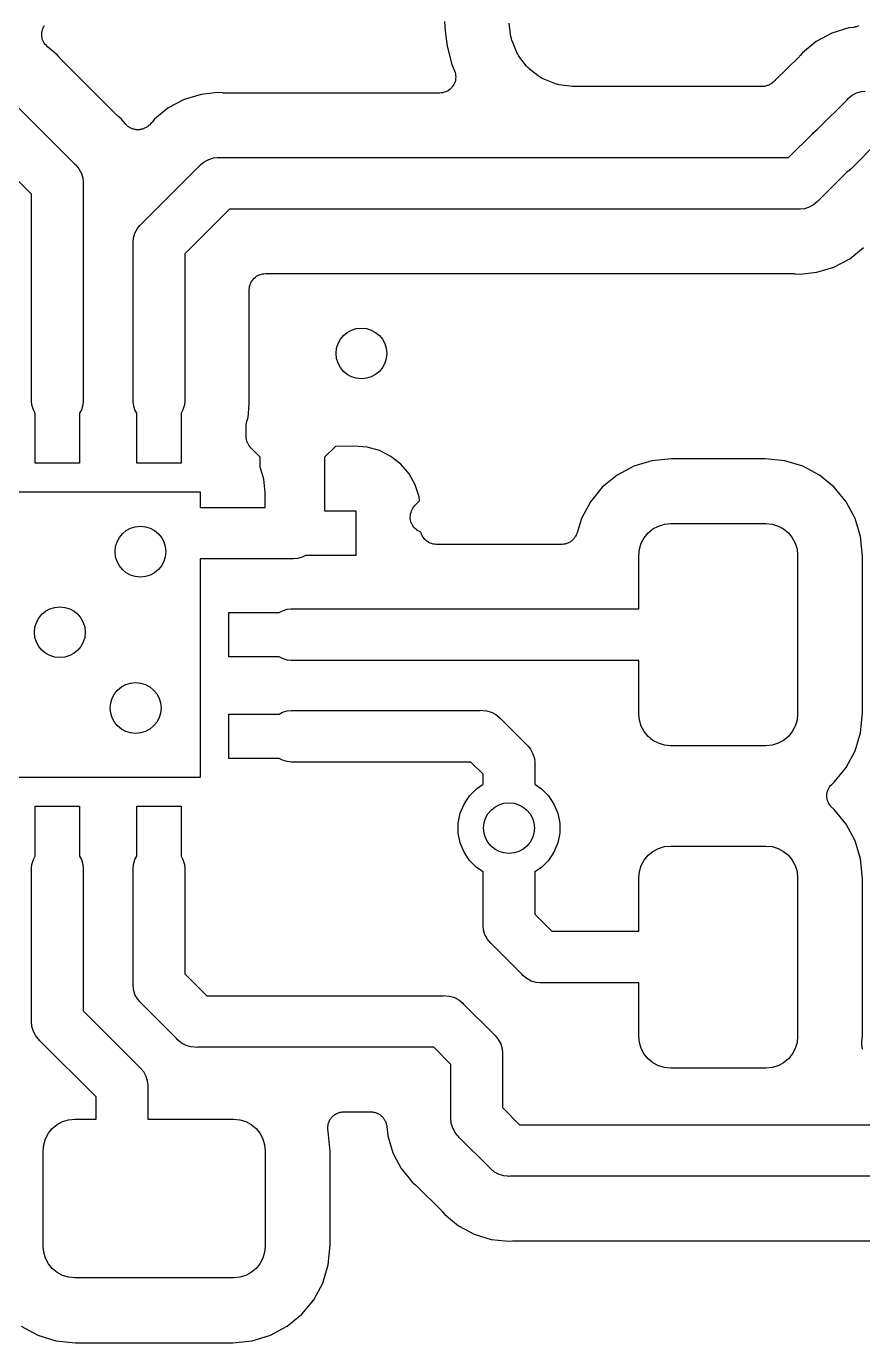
# Model space of a CAD drawing. Extents: x 105 to 193.4, y -145.7 to -72.2.
# Drawn here: x 165.56 to 172.15, y -93.93 to -83.56 of the extents above; entities that cross this region are included whole.
import ezdxf

# ---------------------------------------------------------------- set-up
doc = ezdxf.new("R2010")
doc.units = 0
doc.layers.add('BLACK', color=7, linetype='CONTINUOUS')

msp = doc.modelspace()

# ---------------------------------------------------------------- linework, layer by layer
at = {"layer": 'BLACK', "linetype": 'CONTINUOUS'}
for p, q in [((165.687, -83.5976), (165.69, -83.5858)), ((165.69, -83.5852), (165.695, -83.5741)), ((165.69, -83.5855), (165.69, -83.5852)), ((165.69, -83.5858), (165.69, -83.5855)), ((165.695, -83.5741), (165.699, -83.563)), ((165.699, -83.5627), (165.7, -83.5624)), ((165.699, -83.563), (165.699, -83.5627)), ((165.7, -83.5624), (165.706, -83.5524)), ((168.856, -83.5218), (168.861, -83.5964)), ((169.379, -83.6409), (169.365, -83.5343)), ((172.04, -83.5711), (171.906, -83.6118)), ((172.076, -83.5676), (172.04, -83.5711)), ((172.081, -83.5665), (172.076, -83.5676)), ((172.087, -83.566), (172.081, -83.5665)), ((172.093, -83.5641), (172.087, -83.566)), ((172.1, -83.5628), (172.093, -83.5641)), ((172.105, -83.5607), (172.1, -83.5628)), ((172.11, -83.5591), (172.105, -83.5607)), ((172.116, -83.556), (172.11, -83.5591)), ((165.685, -83.6095), (165.687, -83.5976)), ((165.685, -83.6098), (165.685, -83.6095)), ((165.685, -83.6101), (165.685, -83.6098)), ((165.685, -83.6222), (165.685, -83.6101)), ((165.685, -83.6342), (165.685, -83.6222)), ((165.685, -83.6346), (165.685, -83.6342)), ((165.685, -83.6349), (165.685, -83.6346)), ((165.687, -83.6467), (165.685, -83.6349)), ((165.689, -83.6586), (165.687, -83.6467)), ((165.689, -83.6589), (165.689, -83.6586)), ((165.689, -83.6592), (165.689, -83.6589)), ((165.694, -83.6704), (165.689, -83.6592)), ((165.698, -83.6816), (165.694, -83.6704)), ((165.699, -83.6819), (165.698, -83.6816)), ((165.699, -83.6822), (165.699, -83.6819)), ((165.705, -83.6923), (165.699, -83.6822)), ((165.712, -83.7024), (165.705, -83.6923)), ((168.861, -83.5964), (168.877, -83.7155)), ((169.38, -83.6441), (169.379, -83.6409)), ((169.38, -83.6475), (169.38, -83.6441)), ((169.383, -83.6562), (169.38, -83.6475)), ((169.385, -83.665), (169.383, -83.6562)), ((169.386, -83.6681), (169.385, -83.665)), ((169.387, -83.6713), (169.386, -83.6681)), ((169.388, -83.6729), (169.387, -83.6713)), ((169.426, -83.7646), (169.388, -83.6729)), ((171.783, -83.6778), (171.674, -83.7667)), ((171.906, -83.6118), (171.783, -83.6778)), ((165.712, -83.7026), (165.712, -83.7024)), ((165.712, -83.7029), (165.712, -83.7026)), ((165.721, -83.7114), (165.712, -83.7029)), ((165.729, -83.7202), (165.721, -83.7114)), ((165.73, -83.7206), (165.729, -83.7202)), ((165.731, -83.7213), (165.73, -83.7206)), ((165.73, -83.7206), (165.73, -83.7206)), ((165.73, -83.7206), (165.73, -83.7206)), ((165.805, -83.7827), (165.731, -83.7213)), ((165.824, -83.805), (165.805, -83.7827)), ((168.877, -83.7155), (168.915, -83.8596)), ((169.427, -83.7675), (169.426, -83.7646)), ((169.428, -83.7706), (169.427, -83.7675)), ((169.433, -83.7784), (169.428, -83.7706)), ((169.437, -83.7864), (169.433, -83.7784)), ((169.439, -83.789), (169.437, -83.7864)), ((169.441, -83.7919), (169.439, -83.789)), ((169.442, -83.7933), (169.441, -83.7919)), ((169.503, -83.8719), (169.442, -83.7933)), ((171.651, -83.7941), (171.648, -83.7982)), ((171.655, -83.7903), (171.651, -83.7941)), ((171.656, -83.789), (171.655, -83.7903)), ((171.674, -83.7667), (171.656, -83.789)), ((165.827, -83.8088), (165.824, -83.805)), ((165.831, -83.813), (165.827, -83.8088)), ((165.832, -83.8142), (165.831, -83.813)), ((166.282, -84.264), (165.832, -83.8142)), ((168.915, -83.8596), (168.936, -83.9092)), ((169.505, -83.8744), (169.503, -83.8719)), ((169.507, -83.8771), (169.505, -83.8744)), ((169.513, -83.8834), (169.507, -83.8771)), ((169.52, -83.89), (169.513, -83.8834)), ((169.522, -83.892), (169.52, -83.89)), ((169.525, -83.8943), (169.522, -83.892)), ((169.526, -83.8954), (169.525, -83.8943)), ((169.605, -83.9558), (169.526, -83.8954)), ((171.648, -83.7982), (171.461, -83.9844)), ((168.939, -83.9954), (168.935, -84.007)), ((168.936, -83.9092), (168.936, -83.9102)), ((168.936, -83.9102), (168.936, -83.9102)), ((168.936, -83.9102), (168.936, -83.9102)), ((168.936, -83.9102), (168.936, -83.9108)), ((168.936, -83.9108), (168.94, -83.9226)), ((168.943, -83.984), (168.939, -83.9954)), ((168.94, -83.9226), (168.943, -83.934)), ((168.943, -83.934), (168.943, -83.9343)), ((168.943, -83.9343), (168.943, -83.9347)), ((168.943, -83.9347), (168.944, -83.9468)), ((168.944, -83.9714), (168.943, -83.9833)), ((168.943, -83.9833), (168.943, -83.9837)), ((168.943, -83.9837), (168.943, -83.984)), ((168.944, -83.9468), (168.945, -83.9587)), ((168.945, -83.9594), (168.944, -83.9714)), ((168.945, -83.9587), (168.945, -83.959)), ((168.945, -83.959), (168.945, -83.9594)), ((169.608, -83.9575), (169.605, -83.9558)), ((169.61, -83.9597), (169.608, -83.9575)), ((169.618, -83.9641), (169.61, -83.9597)), ((169.626, -83.9689), (169.618, -83.9641)), ((169.629, -83.97), (169.626, -83.9689)), ((169.632, -83.9716), (169.629, -83.97)), ((169.633, -83.9723), (169.632, -83.9716)), ((169.725, -84.0103), (169.633, -83.9723)), ((171.437, -84.0052), (171.436, -84.0063)), ((171.452, -83.9927), (171.437, -84.0052)), ((171.456, -83.989), (171.452, -83.9927)), ((171.46, -83.9856), (171.456, -83.989)), ((171.461, -83.9844), (171.46, -83.9856)), ((166.939, -84.0951), (166.805, -84.1358)), ((167.049, -84.0842), (166.939, -84.0951)), ((167.078, -84.0814), (167.049, -84.0842)), ((167.049, -84.0842), (167.049, -84.0842)), ((167.107, -84.0842), (167.078, -84.0814)), ((167.112, -84.0842), (167.107, -84.0842)), ((167.117, -84.0848), (167.112, -84.0842)), ((167.119, -84.0848), (167.117, -84.0848)), ((168.818, -84.0848), (167.119, -84.0848)), ((168.83, -84.0836), (168.818, -84.0848)), ((168.842, -84.0825), (168.83, -84.0836)), ((168.843, -84.0824), (168.842, -84.0825)), ((168.854, -84.0789), (168.843, -84.0824)), ((168.843, -84.0824), (168.843, -84.0824)), ((168.866, -84.0755), (168.854, -84.0789)), ((168.867, -84.0752), (168.866, -84.0753)), ((168.866, -84.0753), (168.866, -84.0755)), ((168.877, -84.0696), (168.867, -84.0752)), ((168.888, -84.0639), (168.877, -84.0696)), ((168.889, -84.0636), (168.888, -84.0637)), ((168.888, -84.0637), (168.888, -84.0639)), ((168.898, -84.056), (168.889, -84.0636)), ((168.907, -84.0484), (168.898, -84.056)), ((168.908, -84.0481), (168.907, -84.0484)), ((168.915, -84.0387), (168.908, -84.0479)), ((168.908, -84.0479), (168.908, -84.0481)), ((168.923, -84.0294), (168.915, -84.0387)), ((168.924, -84.0288), (168.923, -84.0291)), ((168.923, -84.0291), (168.923, -84.0294)), ((168.929, -84.0182), (168.924, -84.0288)), ((168.935, -84.0076), (168.929, -84.0182)), ((168.935, -84.007), (168.935, -84.0073)), ((168.935, -84.0073), (168.935, -84.0076)), ((169.728, -84.0113), (169.725, -84.0103)), ((169.731, -84.0127), (169.728, -84.0113)), ((169.74, -84.0149), (169.731, -84.0127)), ((169.749, -84.0175), (169.74, -84.0149)), ((169.752, -84.0178), (169.749, -84.0175)), ((169.755, -84.0186), (169.752, -84.0178)), ((169.757, -84.0189), (169.755, -84.0186)), ((169.864, -84.0329), (169.757, -84.0189)), ((169.871, -84.0332), (169.864, -84.0329)), ((169.879, -84.034), (169.871, -84.0332)), ((169.88, -84.034), (169.879, -84.034)), ((171.356, -84.034), (169.88, -84.034)), ((171.362, -84.0335), (171.356, -84.034)), ((171.368, -84.0335), (171.362, -84.0335)), ((171.374, -84.0323), (171.368, -84.0335)), ((171.381, -84.0316), (171.374, -84.0323)), ((171.386, -84.03), (171.381, -84.0316)), ((171.392, -84.029), (171.386, -84.03)), ((171.398, -84.0264), (171.392, -84.029)), ((171.405, -84.0244), (171.398, -84.0264)), ((171.41, -84.0218), (171.405, -84.0244)), ((171.415, -84.0198), (171.41, -84.0218)), ((171.421, -84.016), (171.415, -84.0198)), ((171.427, -84.0128), (171.421, -84.016)), ((171.431, -84.0093), (171.427, -84.0128)), ((171.436, -84.0063), (171.431, -84.0093)), ((172.044, -84.1204), (172.066, -84.1022)), ((172.066, -84.1022), (172.101, -84.0834)), ((172.101, -84.0834), (172.112, -84.0801)), ((172.112, -84.0801), (172.14, -84.0717)), ((172.14, -84.0717), (172.17, -84.0688)), ((165.451, -84.1514), (165.945, -84.6453)), ((166.681, -84.2018), (166.573, -84.2907)), ((166.805, -84.1358), (166.681, -84.2018)), ((171.794, -84.3706), (172.029, -84.1354)), ((172.029, -84.1354), (172.035, -84.1276)), ((172.035, -84.1276), (172.044, -84.1204)), ((166.286, -84.2674), (166.282, -84.264)), ((166.29, -84.2712), (166.286, -84.2674)), ((166.291, -84.2724), (166.29, -84.2712)), ((166.313, -84.2907), (166.291, -84.2724)), ((166.344, -84.3275), (166.313, -84.2907)), ((166.553, -84.3143), (166.549, -84.3181)), ((166.554, -84.313), (166.553, -84.3143)), ((166.573, -84.2907), (166.554, -84.313)), ((166.348, -84.3316), (166.344, -84.3275)), ((166.351, -84.3361), (166.348, -84.3316)), ((166.356, -84.3403), (166.351, -84.3361)), ((166.361, -84.345), (166.356, -84.3403)), ((166.366, -84.3482), (166.361, -84.345)), ((166.37, -84.3519), (166.366, -84.3482)), ((166.376, -84.3551), (166.37, -84.3519)), ((166.382, -84.3588), (166.376, -84.3551)), ((166.387, -84.361), (166.382, -84.3588)), ((166.392, -84.3638), (166.387, -84.361)), ((166.398, -84.3658), (166.392, -84.3638)), ((166.405, -84.3683), (166.398, -84.3658)), ((166.41, -84.3695), (166.405, -84.3683)), ((166.416, -84.3712), (166.41, -84.3695)), ((166.422, -84.3719), (166.416, -84.3712)), ((166.429, -84.3733), (166.422, -84.3719)), ((166.435, -84.3733), (166.429, -84.3733)), ((166.44, -84.3739), (166.435, -84.3733)), ((166.447, -84.3733), (166.44, -84.3739)), ((166.454, -84.3733), (166.447, -84.3733)), ((166.459, -84.3722), (166.454, -84.3733)), ((166.465, -84.3717), (166.459, -84.3722)), ((166.471, -84.3699), (166.465, -84.3717)), ((166.478, -84.3686), (166.471, -84.3699)), ((166.483, -84.3664), (166.478, -84.3686)), ((166.489, -84.3648), (166.483, -84.3664)), ((166.495, -84.3618), (166.489, -84.3648)), ((166.501, -84.3593), (166.495, -84.3618)), ((166.506, -84.3561), (166.501, -84.3593)), ((166.511, -84.3534), (166.506, -84.3561)), ((166.516, -84.3493), (166.511, -84.3534)), ((166.522, -84.3456), (166.516, -84.3493)), ((166.526, -84.3416), (166.522, -84.3456)), ((166.53, -84.338), (166.526, -84.3416)), ((166.532, -84.3367), (166.53, -84.338)), ((166.546, -84.3222), (166.532, -84.3367)), ((166.549, -84.3181), (166.546, -84.3222)), ((171.566, -84.5928), (171.753, -84.4054)), ((171.753, -84.4054), (171.76, -84.3976)), ((171.76, -84.3976), (171.791, -84.3722)), ((171.791, -84.3722), (171.794, -84.3706)), ((165.605, -84.8802), (165.216, -84.4912)), ((172.264, -84.4752), (172.06, -84.6786)), ((166.934, -84.6516), (166.965, -84.6262)), ((166.965, -84.6262), (167, -84.6074)), ((167, -84.6074), (167.038, -84.5957)), ((167.038, -84.5957), (167.068, -84.5928)), ((167.068, -84.5928), (167.078, -84.5918)), ((167.068, -84.5928), (167.068, -84.5928)), ((167.078, -84.5918), (167.088, -84.5928)), ((167.088, -84.5928), (171.566, -84.5928)), ((165.945, -84.6453), (165.952, -84.6516)), ((165.952, -84.6516), (165.978, -84.6826)), ((165.978, -84.6826), (165.997, -84.7179)), ((165.997, -84.7179), (166.008, -84.7562)), ((166.471, -85.1153), (166.927, -84.6594)), ((166.927, -84.6594), (166.934, -84.6516)), ((172.02, -84.7134), (171.801, -84.9326)), ((172.023, -84.7118), (172.02, -84.7134)), ((172.054, -84.6864), (172.023, -84.7118)), ((172.06, -84.6786), (172.054, -84.6864)), ((166.008, -84.7562), (166.011, -84.786)), ((166.011, -84.786), (166.011, -84.786)), ((166.011, -84.786), (166.012, -84.796)), ((166.012, -84.796), (166.011, -84.806)), ((166.011, -84.806), (166.011, -86.512)), ((165.605, -86.512), (165.605, -84.8802)), ((171.801, -84.9326), (171.794, -84.9404)), ((167.162, -84.9992), (166.811, -85.3502)), ((171.64, -84.9992), (167.162, -84.9992)), ((171.65, -85.0002), (171.64, -84.9992)), ((171.66, -84.9992), (171.65, -85.0002)), ((171.69, -84.9963), (171.66, -84.9992)), ((171.66, -84.9992), (171.66, -84.9992)), ((171.728, -84.9846), (171.69, -84.9963)), ((171.763, -84.9658), (171.728, -84.9846)), ((171.794, -84.9404), (171.763, -84.9658)), ((166.438, -85.1526), (166.457, -85.1294)), ((166.457, -85.1294), (166.464, -85.1216)), ((166.457, -85.1294), (166.457, -85.1294)), ((166.464, -85.1216), (166.471, -85.1153)), ((166.404, -85.266), (166.408, -85.2262)), ((166.408, -85.2262), (166.419, -85.1879)), ((166.419, -85.1879), (166.438, -85.1526)), ((166.405, -85.276), (166.404, -85.266)), ((166.405, -86.512), (166.405, -85.276)), ((166.811, -85.3502), (166.811, -86.512)), ((172.047, -85.3902), (172.155, -85.3013)), ((171.789, -85.4969), (171.923, -85.4562)), ((171.923, -85.4562), (172.047, -85.3902)), ((167.341, -85.5624), (167.349, -85.5533)), ((167.349, -85.5533), (167.357, -85.5441)), ((167.357, -85.5435), (167.367, -85.536)), ((167.357, -85.5438), (167.357, -85.5435)), ((167.357, -85.5441), (167.357, -85.5438)), ((167.367, -85.536), (167.376, -85.5284)), ((167.376, -85.5282), (167.377, -85.5279)), ((167.376, -85.5284), (167.376, -85.5282)), ((167.377, -85.5279), (167.387, -85.5224)), ((167.387, -85.5224), (167.398, -85.5168)), ((167.398, -85.5167), (167.399, -85.5164)), ((167.398, -85.5168), (167.398, -85.5167)), ((167.399, -85.5164), (167.41, -85.5131)), ((167.41, -85.5131), (167.422, -85.5096)), ((167.422, -85.5095), (167.434, -85.5084)), ((167.422, -85.5096), (167.422, -85.5095)), ((167.422, -85.5096), (167.422, -85.5096)), ((167.434, -85.5084), (167.446, -85.5072)), ((167.446, -85.5072), (171.609, -85.5072)), ((171.609, -85.5072), (171.611, -85.5072)), ((171.611, -85.5072), (171.616, -85.5078)), ((171.616, -85.5078), (171.621, -85.5078)), ((171.621, -85.5078), (171.65, -85.5106)), ((171.65, -85.5106), (171.679, -85.5078)), ((171.679, -85.5078), (171.789, -85.4969)), ((171.679, -85.5078), (171.679, -85.5078)), ((167.319, -85.6324), (167.321, -85.6205)), ((167.319, -85.6333), (167.319, -85.6324)), ((167.319, -85.6342), (167.319, -85.6333)), ((167.319, -85.6333), (167.319, -85.6333)), ((167.319, -85.6333), (167.319, -85.6333)), ((167.319, -86.5369), (167.319, -85.6342)), ((167.321, -85.6205), (167.322, -85.6087)), ((167.322, -85.6078), (167.326, -85.5964)), ((167.322, -85.6082), (167.322, -85.6078)), ((167.322, -85.6087), (167.322, -85.6082)), ((167.326, -85.5964), (167.329, -85.585)), ((167.329, -85.5842), (167.335, -85.5737)), ((167.329, -85.5846), (167.329, -85.5842)), ((167.329, -85.585), (167.329, -85.5846)), ((167.335, -85.5737), (167.341, -85.5632)), ((167.341, -85.5628), (167.341, -85.5624)), ((167.341, -85.5632), (167.341, -85.5628)), ((165.608, -86.5418), (165.605, -86.512)), ((165.619, -86.5801), (165.608, -86.5418)), ((165.633, -86.6057), (165.619, -86.5801)), ((165.997, -86.5801), (165.983, -86.6057)), ((166.008, -86.5418), (165.997, -86.5801)), ((166.011, -86.512), (166.008, -86.5418)), ((166.408, -86.5418), (166.405, -86.512)), ((166.419, -86.5801), (166.408, -86.5418)), ((166.433, -86.6057), (166.419, -86.5801)), ((166.797, -86.5801), (166.783, -86.6057)), ((166.808, -86.5418), (166.797, -86.5801)), ((166.811, -86.512), (166.808, -86.5418)), ((167.309, -86.6414), (167.319, -86.5369)), ((165.633, -87.002), (165.633, -86.6057)), ((165.983, -86.6057), (165.983, -87.002)), ((166.433, -87.002), (166.433, -86.6057)), ((166.783, -86.6057), (166.783, -87.002)), ((167.295, -86.6966), (167.296, -86.6897)), ((167.295, -86.702), (167.295, -86.6966)), ((167.296, -86.6897), (167.297, -86.6828)), ((167.297, -86.6828), (167.298, -86.6776)), ((167.298, -86.6776), (167.3, -86.6723)), ((167.3, -86.6723), (167.309, -86.6414)), ((167.294, -86.7074), (167.295, -86.702)), ((167.294, -86.7092), (167.294, -86.7074)), ((167.294, -86.7908), (167.294, -86.7092)), ((167.295, -86.8025), (167.294, -86.7908)), ((167.296, -86.8142), (167.295, -86.8025)), ((167.296, -86.8148), (167.296, -86.8142)), ((167.296, -86.8155), (167.296, -86.8148)), ((167.3, -86.8267), (167.296, -86.8155)), ((167.303, -86.838), (167.3, -86.8267)), ((167.303, -86.8386), (167.303, -86.838)), ((167.304, -86.8392), (167.303, -86.8386)), ((167.309, -86.8496), (167.304, -86.8392)), ((167.315, -86.86), (167.309, -86.8496)), ((167.315, -86.8605), (167.315, -86.86)), ((167.315, -86.8611), (167.315, -86.8605)), ((167.323, -86.8702), (167.315, -86.8611)), ((167.33, -86.8794), (167.323, -86.8702)), ((167.331, -86.8803), (167.33, -86.8794)), ((167.331, -86.8806), (167.331, -86.8803)), ((167.331, -86.8803), (167.331, -86.8803)), ((167.331, -86.8803), (167.331, -86.8803)), ((167.404, -86.9534), (167.331, -86.8806)), ((167.997, -86.8682), (167.912, -86.9534)), ((168.142, -86.8661), (167.997, -86.8682)), ((168.248, -86.8745), (168.142, -86.8661)), ((168.344, -86.9017), (168.248, -86.8745)), ((168.433, -86.9471), (168.344, -86.9017)), ((165.983, -87.002), (165.633, -87.002)), ((166.783, -87.002), (166.433, -87.002)), ((167.404, -87.0108), (167.404, -86.9534)), ((167.405, -87.0162), (167.404, -87.0108)), ((167.912, -86.9534), (167.912, -87.377)), ((168.512, -87.0091), (168.433, -86.9471)), ((168.577, -87.0852), (168.512, -87.0091)), ((170.489, -86.9812), (170.346, -87.0244)), ((170.643, -86.9659), (170.489, -86.9812)), ((171.381, -86.9659), (170.643, -86.9659)), ((171.535, -86.9812), (171.381, -86.9659)), ((171.678, -87.0244), (171.535, -86.9812)), ((167.404, -87.0216), (167.405, -87.0162)), ((167.406, -87.0285), (167.404, -87.0216)), ((167.406, -87.0355), (167.406, -87.0285)), ((167.408, -87.0407), (167.406, -87.0355)), ((167.409, -87.046), (167.408, -87.0407)), ((167.409, -87.0477), (167.409, -87.046)), ((167.434, -87.1274), (167.409, -87.0477)), ((168.626, -87.1725), (168.577, -87.0852)), ((170.215, -87.0947), (170.099, -87.1893)), ((170.346, -87.0244), (170.215, -87.0947)), ((171.809, -87.0947), (171.678, -87.0244)), ((171.925, -87.1893), (171.809, -87.0947)), ((167.444, -87.233), (167.434, -87.1274)), ((168.656, -87.2673), (168.626, -87.1725)), ((170.099, -87.1893), (170.005, -87.3045)), ((172.019, -87.3045), (171.925, -87.1893)), ((164.683, -87.227), (166.933, -87.227)), ((166.933, -87.227), (166.933, -87.3488)), ((167.444, -87.3488), (167.444, -87.233)), ((168.623, -87.3352), (168.66, -87.2986)), ((168.66, -87.2986), (168.656, -87.2673)), ((170.005, -87.3045), (169.934, -87.436)), ((172.09, -87.436), (172.019, -87.3045)), ((166.933, -87.3488), (167.444, -87.3488)), ((167.912, -87.377), (168.158, -87.377)), ((168.158, -87.377), (168.158, -87.727)), ((168.586, -87.4241), (168.588, -87.412)), ((168.586, -87.4243), (168.586, -87.4241)), ((168.586, -87.4246), (168.586, -87.4243)), ((168.587, -87.4365), (168.586, -87.4246)), ((168.588, -87.412), (168.589, -87.3999)), ((168.589, -87.3995), (168.593, -87.3876)), ((168.589, -87.3997), (168.589, -87.3995)), ((168.589, -87.3999), (168.589, -87.3997)), ((168.593, -87.3876), (168.596, -87.3762)), ((168.596, -87.3758), (168.602, -87.3649)), ((168.596, -87.376), (168.596, -87.3758)), ((168.596, -87.3762), (168.596, -87.376)), ((168.602, -87.3649), (168.608, -87.3543)), ((168.608, -87.354), (168.616, -87.3446)), ((168.608, -87.3542), (168.608, -87.354)), ((168.608, -87.3543), (168.608, -87.3542)), ((168.616, -87.3446), (168.623, -87.3352)), ((168.589, -87.4488), (168.587, -87.4365)), ((168.589, -87.449), (168.589, -87.4488)), ((168.589, -87.4492), (168.589, -87.449)), ((168.592, -87.4609), (168.589, -87.4492)), ((168.595, -87.4726), (168.592, -87.4609)), ((168.596, -87.4728), (168.595, -87.4726)), ((168.596, -87.473), (168.596, -87.4728)), ((168.601, -87.4838), (168.596, -87.473)), ((168.607, -87.4945), (168.601, -87.4838)), ((168.607, -87.4947), (168.607, -87.4945)), ((168.607, -87.4949), (168.607, -87.4947)), ((168.615, -87.5044), (168.607, -87.4949)), ((168.623, -87.5139), (168.615, -87.5044)), ((168.623, -87.514), (168.623, -87.5139)), ((168.623, -87.5142), (168.623, -87.514)), ((168.632, -87.522), (168.623, -87.5142)), ((168.642, -87.5298), (168.632, -87.522)), ((168.642, -87.5299), (168.642, -87.5298)), ((168.642, -87.53), (168.642, -87.5299)), ((168.653, -87.5359), (168.642, -87.53)), ((169.934, -87.436), (169.9, -87.5507)), ((170.46, -87.5502), (170.498, -87.5191)), ((170.498, -87.5191), (170.541, -87.496)), ((170.541, -87.496), (170.588, -87.4818)), ((170.588, -87.4818), (170.637, -87.477)), ((170.637, -87.477), (171.387, -87.477)), ((171.387, -87.477), (171.436, -87.4818)), ((171.436, -87.4818), (171.483, -87.496)), ((171.483, -87.496), (171.526, -87.5191)), ((171.526, -87.5191), (171.564, -87.5502)), ((172.133, -87.5786), (172.09, -87.436)), ((168.663, -87.5417), (168.653, -87.5359)), ((168.663, -87.5418), (168.663, -87.5417)), ((168.664, -87.5419), (168.663, -87.5418)), ((168.67, -87.5439), (168.664, -87.5419)), ((168.672, -87.5499), (168.67, -87.5439)), ((168.675, -87.5614), (168.672, -87.5499)), ((168.675, -87.5618), (168.675, -87.5614)), ((168.676, -87.5622), (168.675, -87.5618)), ((168.681, -87.5727), (168.676, -87.5622)), ((168.687, -87.5833), (168.681, -87.5727)), ((168.687, -87.5837), (168.687, -87.5833)), ((168.687, -87.5841), (168.687, -87.5837)), ((168.695, -87.5933), (168.687, -87.5841)), ((168.702, -87.6027), (168.695, -87.5933)), ((168.703, -87.6029), (168.702, -87.6027)), ((168.703, -87.6033), (168.703, -87.6029)), ((168.712, -87.6109), (168.703, -87.6033)), ((168.721, -87.6186), (168.712, -87.6109)), ((168.722, -87.6188), (168.721, -87.6186)), ((168.722, -87.6191), (168.722, -87.6188)), ((168.733, -87.6248), (168.722, -87.6191)), ((168.743, -87.6305), (168.733, -87.6248)), ((168.743, -87.6307), (168.743, -87.6305)), ((168.744, -87.6309), (168.743, -87.6307)), ((168.755, -87.6344), (168.744, -87.6309)), ((168.767, -87.638), (168.755, -87.6344)), ((169.82, -87.6332), (169.814, -87.6357)), ((169.827, -87.6312), (169.82, -87.6332)), ((169.832, -87.6285), (169.827, -87.6312)), ((169.837, -87.6264), (169.832, -87.6285)), ((169.842, -87.6227), (169.837, -87.6264)), ((169.848, -87.6196), (169.842, -87.6227)), ((169.853, -87.616), (169.848, -87.6196)), ((169.858, -87.6129), (169.853, -87.616)), ((169.862, -87.6082), (169.858, -87.6129)), ((169.868, -87.6039), (169.862, -87.6082)), ((169.871, -87.5995), (169.868, -87.6039)), ((169.875, -87.5956), (169.871, -87.5995)), ((169.879, -87.59), (169.875, -87.5956)), ((169.883, -87.5848), (169.879, -87.59)), ((169.886, -87.5798), (169.883, -87.5848)), ((169.889, -87.5751), (169.886, -87.5798)), ((169.892, -87.5689), (169.889, -87.5751)), ((169.895, -87.563), (169.892, -87.5689)), ((169.897, -87.5576), (169.895, -87.563)), ((169.899, -87.5524), (169.897, -87.5576)), ((169.9, -87.5507), (169.899, -87.5524)), ((170.392, -87.6782), (170.406, -87.6313)), ((170.406, -87.6313), (170.429, -87.5881)), ((170.429, -87.5881), (170.46, -87.5502)), ((171.564, -87.5502), (171.595, -87.5881)), ((171.595, -87.5881), (171.618, -87.6313)), ((171.618, -87.6313), (171.632, -87.6782)), ((172.148, -87.7332), (172.133, -87.5786)), ((167.762, -87.727), (167.736, -87.7406)), ((168.158, -87.727), (167.762, -87.727)), ((168.767, -87.6381), (168.767, -87.638)), ((168.767, -87.6382), (168.767, -87.6381)), ((168.779, -87.6395), (168.767, -87.6382)), ((168.791, -87.6408), (168.779, -87.6395)), ((168.792, -87.6408), (168.791, -87.6408)), ((168.793, -87.6408), (168.792, -87.6408)), ((168.792, -87.6408), (168.792, -87.6408)), ((168.792, -87.6408), (168.792, -87.6408)), ((169.778, -87.6408), (168.793, -87.6408)), ((169.784, -87.6402), (169.778, -87.6408)), ((169.789, -87.6403), (169.784, -87.6402)), ((169.796, -87.639), (169.789, -87.6403)), ((169.803, -87.6384), (169.796, -87.639)), ((169.808, -87.6367), (169.803, -87.6384)), ((169.814, -87.6357), (169.808, -87.6367)), ((170.387, -87.727), (170.392, -87.6782)), ((170.387, -88.1488), (170.387, -87.727)), ((171.632, -87.6782), (171.637, -87.727)), ((171.637, -87.727), (171.637, -88.977)), ((172.148, -88.9708), (172.148, -87.7332)), ((167.668, -87.7552), (166.933, -87.7552)), ((166.933, -87.7552), (166.933, -89.477)), ((167.698, -87.7523), (167.668, -87.7552)), ((167.736, -87.7406), (167.698, -87.7523)), ((167.58, -88.1634), (167.618, -88.1517)), ((167.618, -88.1517), (167.648, -88.1488)), ((167.648, -88.1488), (170.387, -88.1488)), ((167.158, -88.527), (167.158, -88.177)), ((167.158, -88.177), (167.554, -88.177)), ((167.554, -88.177), (167.58, -88.1634)), ((167.554, -88.527), (167.158, -88.527)), ((167.58, -88.5406), (167.554, -88.527)), ((167.618, -88.5523), (167.58, -88.5406)), ((167.648, -88.5552), (167.618, -88.5523)), ((170.387, -88.5552), (167.648, -88.5552)), ((170.387, -88.977), (170.387, -88.5552)), ((167.158, -89.327), (167.158, -88.977)), ((167.158, -88.977), (167.554, -88.977)), ((167.554, -88.977), (167.58, -88.9634)), ((167.58, -88.9634), (167.618, -88.9517)), ((167.618, -88.9517), (167.648, -88.9488)), ((167.648, -88.9488), (169.138, -88.9488)), ((169.138, -88.9488), (169.148, -88.9478)), ((169.148, -88.9478), (169.158, -88.9488)), ((169.158, -88.9488), (169.158, -88.9488)), ((169.158, -88.9488), (169.188, -88.9517)), ((169.188, -88.9517), (169.226, -88.9634)), ((169.226, -88.9634), (169.261, -88.9822)), ((169.261, -88.9822), (169.292, -89.0076)), ((170.392, -89.0258), (170.387, -88.977)), ((171.637, -88.977), (171.632, -89.0258)), ((172.133, -89.1254), (172.148, -88.9708)), ((169.292, -89.0076), (169.299, -89.0154)), ((169.299, -89.0154), (169.501, -89.2173)), ((170.406, -89.0727), (170.392, -89.0258)), ((170.429, -89.1159), (170.406, -89.0727)), ((171.618, -89.0727), (171.595, -89.1159)), ((171.632, -89.0258), (171.618, -89.0727)), ((170.46, -89.1538), (170.429, -89.1159)), ((170.498, -89.1849), (170.46, -89.1538)), ((170.541, -89.208), (170.498, -89.1849)), ((171.526, -89.1849), (171.483, -89.208)), ((171.564, -89.1538), (171.526, -89.1849)), ((171.595, -89.1159), (171.564, -89.1538)), ((172.09, -89.268), (172.133, -89.1254)), ((169.501, -89.2173), (169.508, -89.2236)), ((169.508, -89.2236), (169.515, -89.2314)), ((169.515, -89.2314), (169.534, -89.2546)), ((169.534, -89.2546), (169.54, -89.2657)), ((169.54, -89.2657), (169.553, -89.2899)), ((169.553, -89.2899), (169.564, -89.3282)), ((170.588, -89.2222), (170.541, -89.208)), ((170.637, -89.227), (170.588, -89.2222)), ((171.387, -89.227), (170.637, -89.227)), ((171.436, -89.2222), (171.387, -89.227)), ((171.483, -89.208), (171.436, -89.2222)), ((172.019, -89.3995), (172.09, -89.268)), ((167.554, -89.327), (167.158, -89.327)), ((167.58, -89.3406), (167.554, -89.327)), ((167.618, -89.3523), (167.58, -89.3406)), ((167.648, -89.3552), (167.618, -89.3523)), ((169.064, -89.3552), (167.648, -89.3552)), ((169.161, -89.4522), (169.064, -89.3552)), ((169.564, -89.3282), (169.567, -89.358)), ((169.567, -89.358), (169.567, -89.358)), ((169.567, -89.358), (169.568, -89.368)), ((169.568, -89.368), (169.567, -89.378)), ((169.567, -89.378), (169.567, -89.5307)), ((166.933, -89.477), (164.683, -89.477)), ((169.161, -89.5307), (169.161, -89.4522)), ((171.925, -89.5147), (172.019, -89.3995)), ((169.053, -89.621), (169.109, -89.5653)), ((169.109, -89.5653), (169.161, -89.5307)), ((169.567, -89.5307), (169.619, -89.5653)), ((169.619, -89.5653), (169.675, -89.621)), ((171.868, -89.6083), (171.87, -89.5966)), ((171.87, -89.5966), (171.873, -89.5848)), ((171.873, -89.5841), (171.878, -89.5731)), ((171.873, -89.5845), (171.873, -89.5841)), ((171.873, -89.5848), (171.873, -89.5845)), ((171.878, -89.5731), (171.882, -89.5619)), ((171.882, -89.5619), (171.883, -89.5616)), ((171.883, -89.5613), (171.889, -89.5513)), ((171.883, -89.5616), (171.883, -89.5613)), ((171.889, -89.5513), (171.896, -89.5413)), ((171.896, -89.5411), (171.897, -89.5407)), ((171.896, -89.5413), (171.896, -89.5411)), ((171.897, -89.5407), (171.905, -89.5323)), ((171.905, -89.5323), (171.914, -89.5238)), ((171.914, -89.5238), (171.925, -89.5147)), ((165.633, -90.0983), (165.633, -89.702)), ((165.633, -89.702), (165.983, -89.702)), ((165.983, -89.702), (165.983, -90.0983)), ((166.433, -90.0983), (166.433, -89.702)), ((166.433, -89.702), (166.783, -89.702)), ((166.783, -89.702), (166.783, -90.0983)), ((168.979, -89.7593), (169.01, -89.6865)), ((169.01, -89.6865), (169.053, -89.621)), ((169.675, -89.621), (169.718, -89.6865)), ((169.718, -89.6865), (169.749, -89.7593)), ((171.868, -89.6087), (171.868, -89.6083)), ((171.868, -89.6091), (171.868, -89.6087)), ((171.868, -89.6211), (171.868, -89.6091)), ((171.868, -89.6331), (171.868, -89.6211)), ((171.868, -89.6335), (171.868, -89.6331)), ((171.868, -89.6339), (171.868, -89.6335)), ((171.87, -89.6456), (171.868, -89.6339)), ((171.872, -89.6575), (171.87, -89.6456)), ((171.872, -89.6578), (171.872, -89.6575)), ((171.872, -89.6582), (171.872, -89.6578)), ((171.877, -89.6694), (171.872, -89.6582)), ((171.881, -89.6805), (171.877, -89.6694)), ((171.882, -89.6808), (171.881, -89.6805)), ((171.882, -89.6812), (171.882, -89.6808)), ((171.888, -89.6912), (171.882, -89.6812)), ((171.895, -89.7013), (171.888, -89.6912)), ((171.895, -89.7016), (171.895, -89.7013)), ((171.895, -89.7019), (171.895, -89.7016)), ((171.904, -89.7104), (171.895, -89.7019)), ((168.964, -89.8366), (168.979, -89.7593)), ((169.749, -89.7593), (169.764, -89.8366)), ((171.912, -89.719), (171.904, -89.7104)), ((171.913, -89.7195), (171.912, -89.719)), ((171.914, -89.7202), (171.913, -89.7195)), ((171.913, -89.7195), (171.913, -89.7195)), ((171.913, -89.7195), (171.913, -89.7195)), ((171.925, -89.7293), (171.914, -89.7202)), ((172.019, -89.8445), (171.925, -89.7293)), ((168.964, -89.9154), (168.964, -89.8366)), ((168.979, -89.9927), (168.964, -89.9154)), ((169.764, -89.9154), (169.749, -89.9927)), ((169.764, -89.8366), (169.764, -89.9154)), ((172.09, -89.976), (172.019, -89.8445)), ((169.01, -90.0655), (168.979, -89.9927)), ((169.749, -89.9927), (169.718, -90.0655)), ((170.588, -90.0218), (170.637, -90.017)), ((170.637, -90.017), (171.387, -90.017)), ((171.387, -90.017), (171.436, -90.0218)), ((172.133, -90.1186), (172.09, -89.976)), ((165.608, -90.1622), (165.619, -90.1239)), ((165.619, -90.1239), (165.633, -90.0983)), ((165.983, -90.0983), (165.997, -90.1239)), ((165.997, -90.1239), (166.008, -90.1622)), ((166.408, -90.1622), (166.419, -90.1239)), ((166.419, -90.1239), (166.433, -90.0983)), ((166.783, -90.0983), (166.797, -90.1239)), ((166.797, -90.1239), (166.808, -90.1622)), ((169.053, -90.131), (169.01, -90.0655)), ((169.718, -90.0655), (169.675, -90.131)), ((170.429, -90.1281), (170.46, -90.0902)), ((170.46, -90.0902), (170.498, -90.0591)), ((170.498, -90.0591), (170.541, -90.036)), ((170.541, -90.036), (170.588, -90.0218)), ((171.436, -90.0218), (171.483, -90.036)), ((171.483, -90.036), (171.526, -90.0591)), ((171.526, -90.0591), (171.564, -90.0902)), ((171.564, -90.0902), (171.595, -90.1281)), ((172.148, -90.2732), (172.133, -90.1186)), ((165.605, -90.192), (165.608, -90.1622)), ((165.605, -91.39), (165.605, -90.192)), ((166.008, -90.1622), (166.011, -90.192)), ((166.011, -90.192), (166.011, -91.3158)), ((166.405, -90.192), (166.408, -90.1622)), ((166.405, -91.0984), (166.405, -90.192)), ((166.808, -90.1622), (166.811, -90.192)), ((166.811, -90.192), (166.811, -91.0242)), ((169.109, -90.1867), (169.053, -90.131)), ((169.161, -90.2213), (169.109, -90.1867)), ((169.161, -90.628), (169.161, -90.2213)), ((169.619, -90.1867), (169.567, -90.2213)), ((169.567, -90.2213), (169.567, -90.5538)), ((169.675, -90.131), (169.619, -90.1867)), ((170.387, -90.267), (170.392, -90.2182)), ((170.392, -90.2182), (170.406, -90.1713)), ((170.406, -90.1713), (170.429, -90.1281)), ((171.595, -90.1281), (171.618, -90.1713)), ((171.618, -90.1713), (171.632, -90.2182)), ((171.632, -90.2182), (171.637, -90.267)), ((170.387, -90.6888), (170.387, -90.267)), ((171.637, -90.267), (171.637, -91.517)), ((172.148, -91.5108), (172.148, -90.2732)), ((169.16, -90.638), (169.161, -90.628)), ((169.161, -90.648), (169.16, -90.638)), ((169.567, -90.5538), (169.702, -90.6888)), ((169.164, -90.6778), (169.161, -90.648)), ((169.161, -90.648), (169.161, -90.648)), ((169.175, -90.7161), (169.164, -90.6778)), ((169.181, -90.7271), (169.175, -90.7161)), ((169.194, -90.7514), (169.181, -90.7271)), ((169.702, -90.6888), (170.387, -90.6888)), ((169.203, -90.7625), (169.194, -90.7514)), ((169.22, -90.7824), (169.203, -90.7625)), ((169.227, -90.7887), (169.22, -90.7824)), ((169.467, -91.0286), (169.227, -90.7887)), ((166.811, -91.0242), (166.984, -91.1968)), ((169.474, -91.0364), (169.467, -91.0286)), ((169.505, -91.0618), (169.474, -91.0364)), ((166.404, -91.1084), (166.405, -91.0984)), ((166.408, -91.1482), (166.404, -91.1084)), ((166.419, -91.1865), (166.408, -91.1482)), ((169.54, -91.0806), (169.505, -91.0618)), ((169.578, -91.0923), (169.54, -91.0806)), ((169.608, -91.0952), (169.578, -91.0923)), ((169.618, -91.0962), (169.608, -91.0952)), ((169.608, -91.0952), (169.608, -91.0952)), ((169.628, -91.0952), (169.618, -91.0962)), ((170.387, -91.0952), (169.628, -91.0952)), ((170.387, -91.517), (170.387, -91.0952)), ((166.438, -91.2218), (166.419, -91.1865)), ((166.456, -91.243), (166.438, -91.2218)), ((166.464, -91.2528), (166.456, -91.243)), ((166.471, -91.2591), (166.464, -91.2528)), ((166.749, -91.5366), (166.471, -91.2591)), ((166.984, -91.1968), (168.846, -91.1968)), ((168.846, -91.1968), (168.856, -91.1958)), ((168.856, -91.1958), (168.866, -91.1968)), ((168.866, -91.1968), (168.866, -91.1968)), ((168.866, -91.1968), (168.896, -91.1997)), ((168.896, -91.1997), (168.934, -91.2114)), ((168.934, -91.2114), (168.969, -91.2302)), ((168.969, -91.2302), (169, -91.2556)), ((169, -91.2556), (169.007, -91.2634)), ((169.007, -91.2634), (169.247, -91.5033)), ((166.011, -91.3158), (166.453, -91.7573)), ((165.604, -91.4), (165.605, -91.39)), ((165.608, -91.4398), (165.604, -91.4)), ((165.619, -91.4781), (165.608, -91.4398)), ((165.638, -91.5134), (165.619, -91.4781)), ((165.657, -91.5364), (165.638, -91.5134)), ((165.664, -91.5444), (165.657, -91.5364)), ((165.671, -91.5507), (165.664, -91.5444)), ((166.113, -91.9922), (165.671, -91.5507)), ((166.755, -91.5444), (166.749, -91.5366)), ((166.763, -91.5507), (166.755, -91.5444)), ((166.786, -91.5698), (166.763, -91.5507)), ((166.821, -91.5886), (166.786, -91.5698)), ((169.247, -91.5033), (169.254, -91.5096)), ((169.254, -91.5096), (169.28, -91.5406)), ((169.28, -91.5406), (169.299, -91.5759)), ((169.299, -91.5759), (169.31, -91.6142)), ((170.392, -91.5658), (170.387, -91.517)), ((170.406, -91.6127), (170.392, -91.5658)), ((171.632, -91.5658), (171.618, -91.6127)), ((171.637, -91.517), (171.632, -91.5658)), ((172.142, -91.5769), (172.143, -91.5712)), ((172.143, -91.5654), (172.148, -91.5108)), ((172.143, -91.5712), (172.143, -91.5654)), ((166.829, -91.5908), (166.821, -91.5886)), ((166.86, -91.6003), (166.829, -91.5908)), ((166.89, -91.6032), (166.86, -91.6003)), ((166.9, -91.6042), (166.89, -91.6032)), ((166.89, -91.6032), (166.89, -91.6032)), ((166.91, -91.6032), (166.9, -91.6042)), ((168.772, -91.6032), (166.91, -91.6032)), ((168.907, -91.7382), (168.772, -91.6032)), ((169.31, -91.6142), (169.313, -91.644)), ((169.313, -91.644), (169.313, -91.644)), ((169.313, -91.644), (169.314, -91.654)), ((169.314, -91.654), (169.313, -91.664)), ((169.313, -91.664), (169.313, -92.0778)), ((170.429, -91.6559), (170.406, -91.6127)), ((170.46, -91.6938), (170.429, -91.6559)), ((171.595, -91.6559), (171.564, -91.6938)), ((171.618, -91.6127), (171.595, -91.6559)), ((172.143, -91.5835), (172.142, -91.5769)), ((172.143, -91.5901), (172.143, -91.5835)), ((172.144, -91.5958), (172.143, -91.5901)), ((172.144, -91.6016), (172.144, -91.5958)), ((172.146, -91.608), (172.144, -91.6016)), ((172.147, -91.6145), (172.146, -91.608)), ((172.15, -91.6198), (172.147, -91.6145)), ((166.453, -91.7573), (166.46, -91.7636)), ((166.46, -91.7636), (166.486, -91.7946)), ((168.907, -92.152), (168.907, -91.7382)), ((170.498, -91.7249), (170.46, -91.6938)), ((170.541, -91.748), (170.498, -91.7249)), ((170.588, -91.7622), (170.541, -91.748)), ((170.637, -91.767), (170.588, -91.7622)), ((171.387, -91.767), (170.637, -91.767)), ((171.436, -91.7622), (171.387, -91.767)), ((171.483, -91.748), (171.436, -91.7622)), ((171.526, -91.7249), (171.483, -91.748)), ((171.564, -91.6938), (171.526, -91.7249)), ((166.486, -91.7946), (166.505, -91.8299)), ((166.505, -91.8299), (166.516, -91.8682)), ((166.516, -91.8682), (166.519, -91.898)), ((166.519, -91.898), (166.519, -91.898)), ((166.519, -91.898), (166.52, -91.908)), ((166.52, -91.908), (166.519, -91.918)), ((166.519, -91.918), (166.519, -92.169)), ((166.113, -92.0354), (166.113, -91.9922)), ((166.113, -92.169), (166.113, -92.0354)), ((169.313, -92.0778), (169.448, -92.2128)), ((165.806, -92.2111), (165.849, -92.188)), ((165.849, -92.188), (165.896, -92.1738)), ((165.896, -92.1738), (165.945, -92.169)), ((165.945, -92.169), (166.113, -92.169)), ((166.519, -92.169), (167.195, -92.169)), ((167.195, -92.169), (167.244, -92.1738)), ((167.244, -92.1738), (167.291, -92.188)), ((167.291, -92.188), (167.334, -92.2111)), ((167.943, -92.2), (167.945, -92.1946)), ((167.945, -92.1946), (167.947, -92.189)), ((167.947, -92.189), (167.95, -92.1832)), ((167.95, -92.1832), (167.952, -92.1772)), ((167.952, -92.1772), (167.956, -92.1723)), ((167.956, -92.1723), (167.958, -92.1672)), ((167.958, -92.1672), (167.963, -92.1621)), ((167.963, -92.1621), (167.966, -92.1567)), ((167.966, -92.1567), (167.97, -92.1526)), ((167.97, -92.1526), (167.974, -92.1481)), ((167.974, -92.1481), (167.979, -92.1439)), ((167.979, -92.1439), (167.984, -92.1393)), ((167.984, -92.1393), (167.989, -92.1361)), ((167.989, -92.1361), (167.993, -92.1324)), ((167.993, -92.1324), (167.999, -92.1293)), ((167.999, -92.1293), (168.005, -92.1257)), ((168.005, -92.1257), (168.01, -92.1235)), ((168.01, -92.1235), (168.015, -92.1208)), ((168.015, -92.1208), (168.022, -92.1189)), ((168.022, -92.1189), (168.028, -92.1164)), ((168.028, -92.1164), (168.033, -92.1153)), ((168.033, -92.1153), (168.039, -92.1136)), ((168.039, -92.1136), (168.046, -92.113)), ((168.046, -92.113), (168.052, -92.1117)), ((168.052, -92.1117), (168.058, -92.1118)), ((168.058, -92.1118), (168.064, -92.1112)), ((168.064, -92.1112), (168.275, -92.1112)), ((168.275, -92.1112), (168.277, -92.1112)), ((168.277, -92.1112), (168.283, -92.1119)), ((168.283, -92.1119), (168.288, -92.1119)), ((168.288, -92.1119), (168.295, -92.1132)), ((168.295, -92.1132), (168.302, -92.114)), ((168.302, -92.114), (168.307, -92.1157)), ((168.307, -92.1157), (168.313, -92.1169)), ((168.313, -92.1169), (168.319, -92.1194)), ((168.319, -92.1194), (168.325, -92.1215)), ((168.325, -92.1215), (168.33, -92.1242)), ((168.33, -92.1242), (168.336, -92.1265)), ((168.336, -92.1265), (168.341, -92.1302)), ((168.341, -92.1302), (168.347, -92.1334)), ((168.347, -92.1334), (168.351, -92.1371)), ((168.351, -92.1371), (168.356, -92.1403)), ((168.356, -92.1403), (168.361, -92.145)), ((168.361, -92.145), (168.366, -92.1493)), ((168.366, -92.1493), (168.37, -92.1538)), ((168.37, -92.1538), (168.374, -92.1579)), ((168.374, -92.1579), (168.377, -92.1635)), ((168.377, -92.1635), (168.382, -92.1687)), ((168.382, -92.1687), (168.384, -92.1737)), ((168.384, -92.1737), (168.387, -92.1785)), ((168.387, -92.1785), (168.39, -92.1847)), ((168.39, -92.1847), (168.393, -92.1906)), ((168.393, -92.1906), (168.395, -92.1961)), ((168.395, -92.1961), (168.397, -92.2014)), ((168.906, -92.162), (168.907, -92.152)), ((168.91, -92.2018), (168.906, -92.162)), ((165.714, -92.3233), (165.737, -92.2801)), ((165.737, -92.2801), (165.768, -92.2422)), ((165.768, -92.2422), (165.806, -92.2111)), ((167.334, -92.2111), (167.372, -92.2422)), ((167.372, -92.2422), (167.403, -92.2801)), ((167.403, -92.2801), (167.426, -92.3233)), ((167.937, -92.2242), (167.939, -92.2185)), ((167.937, -92.2308), (167.937, -92.2242)), ((167.937, -92.2373), (167.937, -92.2308)), ((167.937, -92.2431), (167.937, -92.2373)), ((167.937, -92.249), (167.937, -92.2431)), ((167.938, -92.2555), (167.937, -92.249)), ((167.939, -92.262), (167.938, -92.2555)), ((167.939, -92.2127), (167.941, -92.2064)), ((167.939, -92.2185), (167.939, -92.2127)), ((167.941, -92.2672), (167.939, -92.262)), ((167.941, -92.2064), (167.943, -92.2)), ((167.956, -92.4252), (167.941, -92.2672)), ((168.397, -92.2014), (168.398, -92.208)), ((168.398, -92.208), (168.4, -92.2144)), ((168.4, -92.2144), (168.401, -92.2201)), ((168.401, -92.2201), (168.402, -92.2258)), ((168.402, -92.2258), (168.409, -92.3014)), ((168.409, -92.3014), (168.45, -92.4355)), ((168.921, -92.2401), (168.91, -92.2018)), ((168.94, -92.2754), (168.921, -92.2401)), ((168.956, -92.2944), (168.94, -92.2754)), ((168.966, -92.3064), (168.956, -92.2944)), ((169.448, -92.2128), (173.344, -92.2128)), ((165.695, -92.419), (165.7, -92.3702)), ((165.7, -92.3702), (165.714, -92.3233)), ((167.426, -92.3233), (167.44, -92.3702)), ((167.44, -92.3702), (167.445, -92.419)), ((168.973, -92.3127), (168.966, -92.3064)), ((169.213, -92.5526), (168.973, -92.3127)), ((165.695, -93.169), (165.695, -92.419)), ((167.445, -92.419), (167.445, -93.169)), ((167.956, -93.1628), (167.956, -92.4252)), ((168.45, -92.4355), (168.454, -92.4437)), ((168.454, -92.4437), (168.454, -92.4437)), ((168.454, -92.4437), (168.516, -92.559)), ((168.516, -92.559), (168.575, -92.6306)), ((169.22, -92.5604), (169.213, -92.5526)), ((169.251, -92.5858), (169.22, -92.5604)), ((169.286, -92.6046), (169.251, -92.5858)), ((169.324, -92.6163), (169.286, -92.6046)), ((168.575, -92.6306), (168.575, -92.6307)), ((168.575, -92.6307), (168.605, -92.6673)), ((168.605, -92.6673), (168.627, -92.6856)), ((168.627, -92.6856), (168.628, -92.6868)), ((168.628, -92.6868), (168.632, -92.6906)), ((168.632, -92.6906), (168.636, -92.694)), ((168.636, -92.694), (168.832, -92.8898)), ((169.354, -92.6192), (169.324, -92.6163)), ((169.364, -92.6202), (169.354, -92.6192)), ((169.354, -92.6192), (169.354, -92.6192)), ((169.374, -92.6192), (169.364, -92.6202)), ((173.418, -92.6192), (169.374, -92.6192)), ((168.832, -92.8898), (168.833, -92.891)), ((168.833, -92.891), (168.837, -92.8952)), ((168.837, -92.8952), (168.84, -92.899)), ((168.84, -92.899), (168.859, -92.9213)), ((168.859, -92.9213), (168.967, -93.0102)), ((168.967, -93.0102), (169.091, -93.0762)), ((169.091, -93.0762), (169.225, -93.1169)), ((169.225, -93.1169), (169.335, -93.1278)), ((169.335, -93.1278), (169.335, -93.1278)), ((169.335, -93.1278), (169.364, -93.1306)), ((169.364, -93.1306), (169.393, -93.1278)), ((169.393, -93.1278), (169.394, -93.1277)), ((169.394, -93.1277), (169.4, -93.1277)), ((169.4, -93.1277), (169.405, -93.1272)), ((169.405, -93.1272), (173.387, -93.1272)), ((165.7, -93.2178), (165.695, -93.169)), ((165.714, -93.2647), (165.7, -93.2178)), ((167.44, -93.2178), (167.426, -93.2647)), ((167.445, -93.169), (167.44, -93.2178)), ((167.941, -93.3174), (167.956, -93.1628)), ((165.737, -93.3079), (165.714, -93.2647)), ((165.768, -93.3458), (165.737, -93.3079)), ((167.403, -93.3079), (167.372, -93.3458)), ((167.426, -93.2647), (167.403, -93.3079)), ((167.898, -93.46), (167.941, -93.3174)), ((165.806, -93.3769), (165.768, -93.3458)), ((165.849, -93.4), (165.806, -93.3769)), ((165.896, -93.4142), (165.849, -93.4)), ((165.945, -93.419), (165.896, -93.4142)), ((167.195, -93.419), (165.945, -93.419)), ((167.244, -93.4142), (167.195, -93.419)), ((167.291, -93.4), (167.244, -93.4142)), ((167.334, -93.3769), (167.291, -93.4)), ((167.372, -93.3458), (167.334, -93.3769)), ((167.827, -93.5915), (167.898, -93.46)), ((167.733, -93.7067), (167.827, -93.5915)), ((167.617, -93.8013), (167.733, -93.7067)), ((165.523, -93.8013), (165.654, -93.8716)), ((167.486, -93.8716), (167.617, -93.8013)), ((165.654, -93.8716), (165.797, -93.9148)), ((165.797, -93.9148), (165.951, -93.9301)), ((165.951, -93.9301), (167.189, -93.9301)), ((167.189, -93.9301), (167.343, -93.9148)), ((167.343, -93.9148), (167.486, -93.8716))]:
    msp.add_line(p, q, dxfattribs=at)
at = {"layer": 'BLACK'}
for centre in [(168.202, -86.136), (166.462, -87.698), (165.827, -88.333), (166.424, -88.93), (169.364, -89.876)]:
    msp.add_circle(centre, 0.2, dxfattribs=at)

doc.saveas('drawing.dxf')
